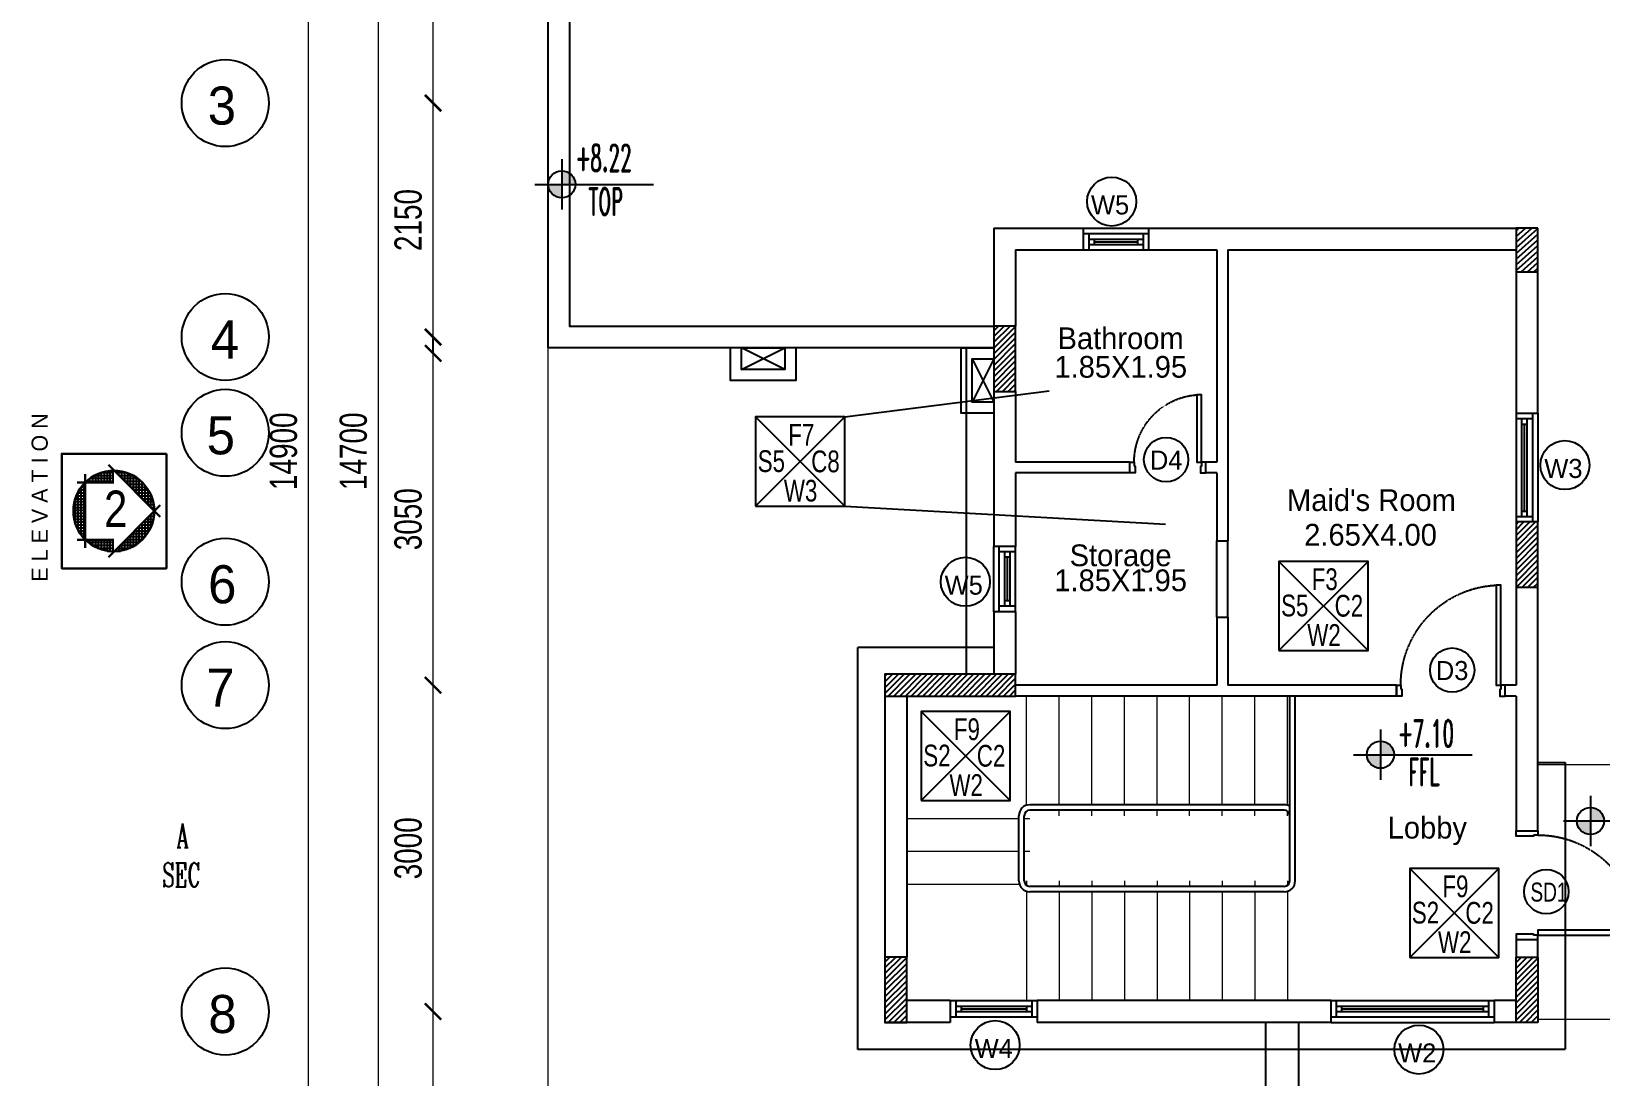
# Model space of a CAD drawing. Header units: metres. Extents: x 228262846 to 228432719, y 398618546 to 398687517.
# Drawn here: x 228335193 to 228349615, y 398668665 to 398678273 of the extents above; entities that cross this region are included whole.
import ezdxf
from ezdxf.enums import TextEntityAlignment as Align

# ---------------------------------------------------------------- set-up
doc = ezdxf.new("R2010")
doc.units = ezdxf.units.M
doc.header["$LTSCALE"] = 10
doc.header["$MEASUREMENT"] = 0
doc.header["$PDMODE"] = 34
for name, pattern in [('CENTER', [2, 1.25, -0.25, 0.25, -0.25]), ('DASHED2', [0.375, 0.25, -0.125]), ('HIDDEN2', [0.1875, 0.125, -0.0625])]:
    doc.linetypes.add(name, pattern=pattern)
for name, color, linetype in [('02.01.01 MD-SOL-SDP', 32, 'Continuous'), ('AX', 1, 'CENTER'), ('DIAMENSION', 240, 'Continuous'), ('ELEV-2', 136, 'Continuous'), ('LEVEL', 1, 'DASHED2'), ('S-COLS AT ABOVE ROOF FLOOR', 6, 'Continuous'), ('S-COLS AT FIRST FLOOR S-COL', 6, 'Continuous'), ('S-COLS-PAT', 8, 'Continuous'), ('SECTEXT', 10, 'Continuous'), ('TAGS', 11, 'Continuous'), ('tails', 11, 'Continuous'), ('TEX', 55, 'Continuous')]:
    doc.layers.add(name, color=color, linetype=linetype)
for name, color, linetype, lineweight in [('A-DIM-15', 63, 'Continuous', 15), ('A-Door', 183, 'Continuous', 25), ('A-Elev', 8, 'Continuous', 25), ('A-ELEV-03', 30, 'Continuous', 30), ('A-Handrail', 4, 'Continuous', 25), ('A-Hid', 252, 'HIDDEN2', 25), ('A-RMN-FIN-15', 181, 'Continuous', 15), ('A-Stairs dash', 153, 'HIDDEN2', 20), ('A-Text', 182, 'Continuous', 20), ('A-TXT-E', 3, 'Continuous', 30), ('A-Wall', 7, 'Continuous', 25)]:
    doc.layers.add(name, color=color, linetype=linetype, lineweight=lineweight)
doc.styles.add('ASA1', font='swissc.ttf')
doc.styles.add('EN-SCL', font='swisscl.ttf')
doc.styles.add('EN-SCL-DIM', font='swisscl.ttf')
doc.styles.add('ROMANS', font='romans.shx', dxfattribs={"width": 0.9})
doc.styles.add('STYLE2', font='', dxfattribs={"height": 0.3})
doc.styles.add('STYLE5', font='romand.shx')
doc.styles.add('STYLE6', font='romanc.shx', dxfattribs={"width": 0.6})
doc.styles.add('WW', font='', dxfattribs={"height": 0.12})
doc.styles.add('ZRomatre', font='', dxfattribs={"height": 1})
doc.styles.get('STYLE2').set_extended_font_data('Andalus')
doc.styles.get('WW').set_extended_font_data('Andalus')
doc.styles.get('ZRomatre').set_extended_font_data('Narkisim')
doc.dimstyles.new('JYT', dxfattribs={"dimscale": 0, "dimtxt": 0.18, "dimasz": 0.13, "dimexe": 0.2, "dimexo": 0.05, "dimgap": 0.09, "dimtad": 1, "dimzin": 0, "dimdsep": 46, "dimtxsty": 'ROMANS', "dimblk": 'OBLIQUE', "dimcen": 0.09, "dimse1": 1, "dimse2": 1, "dimclrd": 1, "dimclre": 9, "dimclrt": 3, "dimadec": 0, "dimazin": 0, "dimtfac": 0.72, "dimtix": 1, "dimtofl": 0, "dimtmove": 2, "dimatfit": 3, "dimldrblk": 'OBLIQUE', "dimfxl": 0.2, "dimtolj": 1, "dimtzin": 0, "dimarcsym": 0})
doc.dimstyles.new('ZFP-100$0', dxfattribs={"dimscale": 100, "dimtxt": 2.5, "dimasz": 1.5, "dimexe": 1, "dimexo": 1, "dimgap": 1, "dimtad": 1, "dimdec": 0, "dimzin": 0, "dimdsep": 46, "dimtxsty": 'EN-SCL-DIM', "dimblk": 'ARCHTICK', "dimcen": 2, "dimdle": 1.25, "dimclrd": 256, "dimclre": 256, "dimclrt": 2, "dimadec": 3, "dimazin": 2, "dimtfac": 1, "dimtdec": 0, "dimtix": 1, "dimtmove": 2, "dimatfit": 0, "dimldrblk": 'ARCHTICK', "dimfxl": 1, "dimtolj": 1, "dimtzin": 0, "dimlwd": -1, "dimlwe": -1, "dimarcsym": 0})
pattern_1 = [(45, (228316933.2202565, 398665969.5442774), (-26.51650429449553, 26.51650429449553), [])]

# ---------------------------------------------------------------- blocks, each defined once
blk = doc.blocks.new('*U20')
for points in [[(40.00000017674358, 200.0000002980278), (40.00000038535984, 1118.405556537215), (84.00000047476682, 1118.405556639677), (84.00000029595289, 200.0000004004896)], [(40.00000029595287, 160.0000003799842), (50.00000014694126, 160.0000003799842), (50.00000014901161, 0), (0, 0), (2.661505494113182e-07, 200.0000004172371), (40.00000029595287, 200.0000004172371)], [(960.0000002363481, 161.3210014738188), (950.0000002363481, 161.3210014738188), (949.9999998509884, -4.656612873077393e-07), (1000, -5.811452865600586e-07), (1000.000000355557, 200.0000008828983), (960.0000002363481, 200.0000008828983)]]:
    blk.add_lwpolyline(points, close=True)
at = {"linetype": 'HIDDEN2'}
blk.add_arc((41.0040986425189, 200.4159054325692), 918.9960000012776, 359.9740667215347, 87.3183963326385, dxfattribs=at)
blk = doc.blocks.new('*U31')
for points in [[(40.00000017674356, 99.99999985099294), (40.00000038535982, 1018.405556090181), (84.0000004747668, 1018.405556192643), (84.00000029595286, 99.99999995345479)], [(40.00000029595285, 59.99999993294932), (50.00000014694124, 59.99999993294932), (50.00000014901161, 0), (0, 0), (2.661505272068576e-07, 99.99999997020223), (40.00000029595285, 99.99999997020223)], [(960.0000002363481, 61.32100102678396), (950.0000002363481, 61.32100102678396), (949.9999998509884, -4.656612873077393e-07), (1000, -5.811452865600586e-07), (1000.000000355557, 100.0000004358635), (960.0000002363481, 100.0000004358635)]]:
    blk.add_lwpolyline(points, close=True)
at = {"linetype": 'HIDDEN2'}
blk.add_arc((41.00409864251888, 100.4159049855343), 918.9960000012776, 359.9740667215347, 87.3183963326385, dxfattribs=at)
blk = doc.blocks.new('*U30')
for points in [[(-10470.50800657296, -548.3047446458249), (-10470.50800185009, 70.13199385189534), (-10426.50800176069, 70.1319939543572), (-10426.50800645375, -548.3047445433631)], [(-10470.50800645375, -588.3047445638686), (-10460.50800660276, -588.3047445638686), (-10460.50800633453, -648.3047445266043), (-10510.50800648355, -648.3047445266043), (-10510.50800648355, -548.3047445266157), (-10470.50800645375, -548.3047445266157)], [(-9850.508006513352, -586.9837434700339), (-9860.508006513352, -586.9837434700339), (-9860.508006632557, -648.3047449922656), (-9810.508006483546, -648.3047451077496), (-9810.508006394142, -548.3047440609544), (-9850.508006513352, -548.3047440609544)]]:
    blk.add_lwpolyline(points, close=True)
at = {"linetype": 'HIDDEN2'}
blk.add_arc((-10470.50800645375, -548.3047446458249), 619.9999999403954, 5.40493800299946e-08, 85.9304267142495, dxfattribs=at)
blk = doc.blocks.new('*X29')
at = {"color": 0}
for p, q in [((-3.223313366738756, -8.3), (-3.07317637412162, -8.3)), ((-3.22, -8.337828901435925), (-3.22, -8.297916119472779)), ((-3.2, -8.337828901435925), (-3.2, -8.28664385356012)), ((-3.186045572304301, -8.28), (-3.07317637412162, -8.28)), ((-3.18, -8.337828901435925), (-3.18, -8.277409329085401)), ((-3.16, -8.337828901435925), (-3.16, -8.269999465063828)), ((-3.14, -8.337828901435925), (-3.14, -8.264264423550038)), ((-3.12, -8.337828901435925), (-3.12, -8.260099378763938)), ((-3.119412672034469, -8.26), (-3.07317637412162, -8.26)), ((-3.1, -8.337828901435925), (-3.1, -8.25743365613065)), ((-3.08, -8.337828901435925), (-3.08, -8.256224248070723)), ((-3.067169996740163, -8.26), (-3.026940076208711, -8.26)), ((-3.06, -8.267226410434557), (-3.06, -8.256452187541706)), ((-3.047326128736554, -8.28), (-2.960307175938913, -8.28)), ((-3.04, -8.28738377088098), (-3.04, -8.258121023859886)), ((-3.027482260732944, -8.3), (-2.923039381504464, -8.3)), ((-3.02, -8.307541131327405), (-3.02, -8.261257104456154)), ((-3, -8.327698491773829), (-3, -8.26591171638142)), ((-2.98, -8.347855852220253), (-2.98, -8.272165510852782)), ((-2.96, -8.368013212666677), (-2.96, -8.280136162735769)), ((-2.94, -8.3881705731131), (-2.94, -8.289991145331731)), ((-2.92, -8.408327933559525), (-2.92, -8.301969361489844)), ((-3.32, -8.5350415163429), (-3.32, -8.405181096410026)), ((-3.317203872204733, -8.4), (-3.270388989028592, -8.4)), ((-3.305012003753883, -8.38), (-3.270388989028592, -8.38)), ((-3.3, -8.5350415163429), (-3.3, -8.372755738468566)), ((-3.290307897658096, -8.36), (-3.270388989028592, -8.36)), ((-3.28, -8.5350415163429), (-3.28, -8.347932941618456)), ((-3.272536444997298, -8.34), (-3.270388989028592, -8.34)), ((-3.26, -8.337828901435925), (-3.26, -8.32796046030314)), ((-3.250779237853694, -8.32), (-3.07317637412162, -8.32)), ((-3.24, -8.337828901435925), (-3.24, -8.311534226068785)), ((-3.007638392729336, -8.32), (-2.895573510389529, -8.32)), ((-2.987794524725727, -8.34), (-2.873816303245941, -8.34)), ((-2.967950656722119, -8.36), (-2.856044850585143, -8.36)), ((-2.948106788718509, -8.38), (-2.841340744489357, -8.38)), ((-2.9282629207149, -8.4), (-2.829148876038507, -8.4)), ((-2.9, -8.428485294005949), (-2.9, -8.316419526591224)), ((-2.88, -8.448642654452373), (-2.88, -8.33387362765756)), ((-2.86, -8.468800014898797), (-2.86, -8.355204188534538)), ((-2.84, -8.488957375345219), (-2.84, -8.382023839232092)), ((-3.351671228190774, -8.52), (-3.270388989028592, -8.52)), ((-3.349867037298539, -8.5), (-3.270388989028592, -8.5)), ((-3.34659192312271, -8.48), (-3.270388989028592, -8.48)), ((-3.34179208807345, -8.46), (-3.270388989028592, -8.46)), ((-3.34, -8.5350415163429), (-3.34, -8.45385787494879)), ((-3.335383813238315, -8.44), (-3.270388989028592, -8.44)), ((-3.327245420788898, -8.42), (-3.270388989028592, -8.42)), ((-2.908419052711292, -8.42), (-2.819107327454342, -8.42)), ((-2.888575184707684, -8.44), (-2.810968935004924, -8.44)), ((-2.868731316704074, -8.46), (-2.804560660169789, -8.46)), ((-2.848887448700466, -8.48), (-2.799760825120529, -8.48)), ((-2.829043580696857, -8.5), (-2.7964857109447, -8.5)), ((-2.82, -8.509114735791643), (-2.82, -8.418048548419511)), ((-2.809199712693249, -8.52), (-2.794681520052465, -8.52)), ((-2.8, -8.529272096238067), (-2.8, -8.478824974483244)), ((-3.352033047695547, -8.540000000000001), (-3.270388989028592, -8.540000000000001)), ((-3.35095813207277, -8.56), (-3.270388989028592, -8.56)), ((-3.34842964967733, -8.58), (-3.270388989028592, -8.58)), ((-3.344406951966124, -8.6), (-3.270388989028592, -8.6)), ((-3.34, -8.616225157737011), (-3.34, -8.5350415163429)), ((-3.338822166506102, -8.620000000000001), (-3.270388989028592, -8.620000000000001)), ((-3.32, -8.664901936275776), (-3.32, -8.5350415163429)), ((-3.3, -8.697327294217235), (-3.3, -8.5350415163429)), ((-3.28, -8.722150091067345), (-3.28, -8.5350415163429)), ((-2.88, -8.73620940502824), (-2.88, -8.62144037823343)), ((-2.878570866223027, -8.620000000000001), (-2.807530581737137, -8.620000000000001)), ((-2.86, -8.714878844151263), (-2.86, -8.601283017787006)), ((-2.858726998219417, -8.6), (-2.801945796277115, -8.6)), ((-2.84, -8.688059193453709), (-2.84, -8.581125657340582)), ((-2.838883130215809, -8.58), (-2.79792309856591, -8.58)), ((-2.82, -8.65203448426629), (-2.82, -8.56096829689416)), ((-2.8190392622122, -8.56), (-2.795394616170469, -8.56)), ((-2.8, -8.591258058202557), (-2.8, -8.540810936447736)), ((-2.799195394208592, -8.540000000000001), (-2.794319700547693, -8.540000000000001)), ((-3.331574028262085, -8.64), (-3.270388989028592, -8.64)), ((-3.322517522588959, -8.66), (-3.270388989028592, -8.66)), ((-3.311446533757122, -8.68), (-3.270388989028592, -8.68)), ((-3.298063745101947, -8.700000000000001), (-3.270388989028592, -8.700000000000001)), ((-3.281925003530676, -8.72), (-3.270388989028592, -8.72)), ((-3.26232618494328, -8.74), (-3.07317637412162, -8.74)), ((-3.26, -8.74212257238266), (-3.26, -8.732254131249874)), ((-3.24, -8.758548806617016), (-3.24, -8.732254131249874)), ((-3.22, -8.772166913213022), (-3.22, -8.732254131249874)), ((-3.2, -8.783439179125681), (-3.2, -8.732254131249874)), ((-3.18, -8.7926737036004), (-3.18, -8.732254131249874)), ((-3.16, -8.800083567621973), (-3.16, -8.732254131249874)), ((-3.14, -8.805818609135763), (-3.14, -8.732254131249874)), ((-3.12, -8.809983653921863), (-3.12, -8.732254131249874)), ((-3.1, -8.812649376555152), (-3.1, -8.732254131249874)), ((-3.08, -8.813858784615078), (-3.08, -8.732254131249874)), ((-2.997634074244679, -8.74), (-2.884026563299944, -8.74)), ((-2.98, -8.79791752183302), (-2.98, -8.72222718046555)), ((-2.977790206241071, -8.72), (-2.864427744712563, -8.72)), ((-2.96, -8.789946869950032), (-2.96, -8.702069820019126)), ((-2.957946338237463, -8.700000000000001), (-2.848289003141292, -8.700000000000001)), ((-2.94, -8.78009188735407), (-2.94, -8.681912459572702)), ((-2.938102470233853, -8.68), (-2.834906214486117, -8.68)), ((-2.92, -8.768113671195957), (-2.92, -8.661755099126278)), ((-2.918258602230244, -8.66), (-2.82383522565428, -8.66)), ((-2.9, -8.753663506094577), (-2.9, -8.641597738679854)), ((-2.898414734226636, -8.64), (-2.814778719981154, -8.64)), ((-3.238037866252397, -8.76), (-3.07317637412162, -8.76)), ((-3.206521686155086, -8.78), (-3.07317637412162, -8.78)), ((-3.160254688844735, -8.8), (-3.07317637412162, -8.8)), ((-3.06, -8.813630845144097), (-3.06, -8.802856622251246)), ((-3.057165678255506, -8.8), (-2.986098059398472, -8.8)), ((-3.04, -8.811962008825915), (-3.04, -8.782699261804822)), ((-3.037321810251896, -8.78), (-2.939831062088132, -8.78)), ((-3.02, -8.808825928229645), (-3.02, -8.762541901358398)), ((-3.017477942248287, -8.76), (-2.908314881990825, -8.76)), ((-3, -8.80417131630438), (-3, -8.742384540911974))]:
    blk.add_line(p, q, dxfattribs=at)
blk = doc.blocks.new('A$C013603BD')
at = {"layer": 'ELEV-2'}
h = blk.add_hatch(color=256, dxfattribs=at)
h.paths.add_polyline_path([(0.3731527690019902, 0.2308626334471455, 0.4142135623725623), (0.2481527690019902, 0.3558626334471455), (0.2481527690019902, 0.2308626334471455)])
h.paths.add_polyline_path([(0.2481527690019902, 0.2308626334471455), (0.1231527690019902, 0.2308626334471455, 0.4142135623736278), (0.2481527690019902, 0.1058626334471455)])
at = {"layer": 'LEVEL', "linetype": 'Continuous'}
for p, q in [((0.2507064721903589, -3.66115955330315e-07), (0.2507064721903589, 0.4617256330103601)), ((-6.397763172572013e-07, 0.2308626334471455), (1.091715415567251, 0.2308626334471455))]:
    blk.add_line(p, q, dxfattribs=at)
blk.add_circle((0.2481527690019902, 0.2308626334471455), 0.125, dxfattribs=at)
blk = doc.blocks.new('_ArchTick')
at = {"color": 0, "linetype": 'ByBlock', "const_width": 0.15}
blk.add_lwpolyline([(-0.5, -0.5), (0.5, 0.5)], dxfattribs=at)
blk = doc.blocks.new('*D74')
at = {"layer": 'A-DIM-15', "transparency": 16777216}
for p, q in [((228355456.4890442, 398681988.6193237), (228355456.4890442, 398666838.6193237)), ((228349238.2415771, 398681863.6193237), (228355556.4890442, 398681863.6193237)), ((228353338.2416077, 398666963.6193237), (228355556.4890442, 398666963.6193237))]:
    blk.add_line(p, q, dxfattribs=at)
at = {"layer": 'Defpoints', "color": 0, "transparency": 16777216}
for p in [(228349138.2415771, 398681863.6193237), (228353238.2416077, 398666963.6193237), (228355456.4890442, 398666963.6193237)]:
    blk.add_point(p, dxfattribs=at)
at = {"layer": 'A-DIM-15', "transparency": 16777216, "xscale": 150, "yscale": 150, "zscale": 150}
for p, rotation in [((228355456.4890442, 398681863.6193237), 90), ((228355456.4890442, 398666963.6193237), 270)]:
    blk.add_blockref('_ArchTick', p, dxfattribs=dict(at, rotation=rotation))
at = {"layer": 'A-DIM-15', "color": 2, "transparency": 16777216, "insert": (228355228.4582447, 398674413.6193238), "char_height": 250, "attachment_point": 5, "rotation": 90, "style": 'EN-SCL-DIM'}
blk.add_mtext('\\A1;14900', dxfattribs=at)
blk = doc.blocks.new('*D84')
at = {"layer": 'A-DIM-15', "transparency": 16777216}
for p, q in [((228337738.7892456, 398666838.6193237), (228337738.7892456, 398681988.6193237)), ((228339838.2415771, 398681863.6193237), (228337638.7892456, 398681863.6193237)), ((228346538.2415771, 398666963.6193237), (228337638.7892456, 398666963.6193237))]:
    blk.add_line(p, q, dxfattribs=at)
at = {"layer": 'Defpoints', "color": 0, "transparency": 16777216}
for p in [(228337738.7892456, 398681863.6193237), (228339938.2415771, 398681863.6193237), (228346638.2415771, 398666963.6193237)]:
    blk.add_point(p, dxfattribs=at)
at = {"layer": 'A-DIM-15', "transparency": 16777216, "xscale": 150, "yscale": 150, "zscale": 150}
for p, rotation in [((228337738.7892456, 398681863.6193237), 90), ((228337738.7892456, 398666963.6193237), 270)]:
    blk.add_blockref('_ArchTick', p, dxfattribs=dict(at, rotation=rotation))
at = {"layer": 'A-DIM-15', "color": 2, "transparency": 16777216, "insert": (228337510.7584461, 398674413.6193238), "char_height": 250, "attachment_point": 5, "rotation": 90, "style": 'EN-SCL-DIM'}
blk.add_mtext('\\A1;14900', dxfattribs=at)
blk = doc.blocks.new('*D85')
at = {"layer": 'A-DIM-15', "transparency": 16777216}
for p, q in [((228338260.3522034, 398681763.6192627), (228338480.8482971, 398681763.6192627)), ((228338380.8482971, 398681888.6192627), (228338380.8482971, 398666938.6193848)), ((228338260.3522034, 398667063.6193848), (228338480.8482971, 398667063.6193848))]:
    blk.add_line(p, q, dxfattribs=at)
at = {"layer": 'Defpoints', "color": 0, "transparency": 16777216}
for p in [(228338160.3522034, 398681763.6192627), (228338160.3522034, 398667063.6193848), (228338380.8482971, 398667063.6193848)]:
    blk.add_point(p, dxfattribs=at)
at = {"layer": 'A-DIM-15', "transparency": 16777216, "xscale": 150, "yscale": 150, "zscale": 150}
for p, rotation in [((228338380.8482971, 398681763.6192627), 90), ((228338380.8482971, 398667063.6193848), 270)]:
    blk.add_blockref('_ArchTick', p, dxfattribs=dict(at, rotation=rotation))
at = {"layer": 'A-DIM-15', "color": 2, "transparency": 16777216, "insert": (228338152.8174976, 398674413.6193238), "char_height": 250, "attachment_point": 5, "rotation": 90, "style": 'EN-SCL-DIM'}
blk.add_mtext('\\A1;14700', dxfattribs=at)
blk = doc.blocks.new('*D86')
at = {"layer": 'A-DIM-15', "transparency": 16777216}
blk.add_line((228338884.7289429, 398666938.6193848), (228338884.7289429, 398669388.6192627), dxfattribs=at)
at = {"layer": 'Defpoints', "color": 0, "transparency": 16777216}
for p in [(228338884.7289429, 398669263.6192627), (228338884.7289429, 398669263.6192627), (228338884.7289429, 398667063.6193848)]:
    blk.add_point(p, dxfattribs=at)
at = {"layer": 'A-DIM-15', "transparency": 16777216, "xscale": 150, "yscale": 150, "zscale": 150}
for p, rotation in [((228338884.7289429, 398669263.6192627), 90), ((228338884.7289429, 398667063.6193848), 270)]:
    blk.add_blockref('_ArchTick', p, dxfattribs=dict(at, rotation=rotation))
at = {"layer": 'A-DIM-15', "color": 2, "transparency": 16777216, "insert": (228338656.6981433, 398668163.6193238), "char_height": 250, "attachment_point": 5, "rotation": 90, "style": 'EN-SCL-DIM'}
blk.add_mtext('\\A1;2200', dxfattribs=at)
blk = doc.blocks.new('*D87')
at = {"layer": 'A-DIM-15', "transparency": 16777216}
blk.add_line((228338884.7289429, 398669138.6192627), (228338884.7289429, 398672388.6192627), dxfattribs=at)
at = {"layer": 'Defpoints', "color": 0, "transparency": 16777216}
for p in [(228338884.7289429, 398672263.6192627), (228338884.7289429, 398672263.6192627), (228338884.7289429, 398669263.6192627)]:
    blk.add_point(p, dxfattribs=at)
at = {"layer": 'A-DIM-15', "transparency": 16777216, "xscale": 150, "yscale": 150, "zscale": 150}
for p, rotation in [((228338884.7289429, 398672263.6192627), 90), ((228338884.7289429, 398669263.6192627), 270)]:
    blk.add_blockref('_ArchTick', p, dxfattribs=dict(at, rotation=rotation))
at = {"layer": 'A-DIM-15', "color": 2, "transparency": 16777216, "insert": (228338656.5343163, 398670763.6192628), "char_height": 250, "attachment_point": 5, "rotation": 90, "style": 'EN-SCL-DIM'}
blk.add_mtext('\\A1;3000', dxfattribs=at)
blk = doc.blocks.new('*D88')
at = {"layer": 'A-DIM-15', "transparency": 16777216}
blk.add_line((228338884.7289429, 398672138.6192627), (228338884.7289429, 398675438.6192017), dxfattribs=at)
at = {"layer": 'Defpoints', "color": 0, "transparency": 16777216}
for p in [(228338884.7289429, 398675313.6192017), (228338884.7289429, 398675313.6192017), (228338884.7289429, 398672263.6192627)]:
    blk.add_point(p, dxfattribs=at)
at = {"layer": 'A-DIM-15', "transparency": 16777216, "xscale": 150, "yscale": 150, "zscale": 150}
for p, rotation in [((228338884.7289429, 398675313.6192017), 90), ((228338884.7289429, 398672263.6192627), 270)]:
    blk.add_blockref('_ArchTick', p, dxfattribs=dict(at, rotation=rotation))
at = {"layer": 'A-DIM-15', "color": 2, "transparency": 16777216, "insert": (228338656.5343163, 398673788.6192322), "char_height": 250, "attachment_point": 5, "rotation": 90, "style": 'EN-SCL-DIM'}
blk.add_mtext('\\A1;3050', dxfattribs=at)
blk = doc.blocks.new('_Oblique')
at = {"color": 0, "linetype": 'ByBlock', "lineweight": -2}
blk.add_line((-0.5, -0.5), (0.5, 0.5), dxfattribs=at)
blk = doc.blocks.new('*D89')
at = {"layer": 'Defpoints', "color": 0, "transparency": 16777216}
for p in [(228338884.7289429, 398675463.6193237), (228338884.7289429, 398675463.6193237), (228338884.7289429, 398675313.6192017)]:
    blk.add_point(p, dxfattribs=at)
at = {"layer": 'DIAMENSION', "color": 1, "lineweight": -2, "transparency": 16777216}
blk.add_line((228338884.7289429, 398675313.6192017), (228338884.7289429, 398675463.6193237), dxfattribs=at)
at = {"layer": 'DIAMENSION', "color": 1, "lineweight": -2, "transparency": 16777216, "xscale": 0.13, "yscale": 0.13, "zscale": 0.13}
for p, rotation in [((228338884.7289429, 398675463.6193237), 90), ((228338884.7289429, 398675313.6192017), 270)]:
    blk.add_blockref('_Oblique', p, dxfattribs=dict(at, rotation=rotation))
at = {"layer": 'DIAMENSION', "color": 3, "transparency": 16777216, "insert": (228338884.5489428, 398675388.6192628), "char_height": 0.18, "attachment_point": 5, "rotation": 90, "style": 'ROMANS'}
blk.add_mtext('\\A1;150.00', dxfattribs=at)
blk = doc.blocks.new('*D90')
at = {"layer": 'A-DIM-15', "transparency": 16777216}
blk.add_line((228338884.7289429, 398675338.6193237), (228338884.7289429, 398677738.6193237), dxfattribs=at)
at = {"layer": 'Defpoints', "color": 0, "transparency": 16777216}
for p in [(228338884.7289429, 398677613.6193237), (228338884.7289429, 398677613.6193237), (228338884.7289429, 398675463.6193237)]:
    blk.add_point(p, dxfattribs=at)
at = {"layer": 'A-DIM-15', "transparency": 16777216, "xscale": 150, "yscale": 150, "zscale": 150}
for p, rotation in [((228338884.7289429, 398677613.6193237), 90), ((228338884.7289429, 398675463.6193237), 270)]:
    blk.add_blockref('_ArchTick', p, dxfattribs=dict(at, rotation=rotation))
at = {"layer": 'A-DIM-15', "color": 2, "transparency": 16777216, "insert": (228338656.6981433, 398676538.6193238), "char_height": 250, "attachment_point": 5, "rotation": 90, "style": 'EN-SCL-DIM'}
blk.add_mtext('\\A1;2150', dxfattribs=at)
blk = doc.blocks.new('*D91')
at = {"layer": 'A-DIM-15', "transparency": 16777216}
blk.add_line((228338884.7289429, 398677488.6193237), (228338884.7289429, 398680588.6193237), dxfattribs=at)
at = {"layer": 'Defpoints', "color": 0, "transparency": 16777216}
for p in [(228338884.7289429, 398680463.6193237), (228338884.7289429, 398680463.6193237), (228338884.7289429, 398677613.6193237)]:
    blk.add_point(p, dxfattribs=at)
at = {"layer": 'A-DIM-15', "transparency": 16777216, "xscale": 150, "yscale": 150, "zscale": 150}
for p, rotation in [((228338884.7289429, 398680463.6193237), 90), ((228338884.7289429, 398677613.6193237), 270)]:
    blk.add_blockref('_ArchTick', p, dxfattribs=dict(at, rotation=rotation))
at = {"layer": 'A-DIM-15', "color": 2, "transparency": 16777216, "insert": (228338656.6981433, 398679038.6193238), "char_height": 250, "attachment_point": 5, "rotation": 90, "style": 'EN-SCL-DIM'}
blk.add_mtext('\\A1;2850', dxfattribs=at)
blk = doc.blocks.new('*D93')
at = {"layer": 'A-DIM-15', "transparency": 16777216}
for p, q in [((228339938.2415771, 398675449.1098633), (228339938.2415771, 398664658.6900635)), ((228353238.2416077, 398667049.1098633), (228353238.2416077, 398664658.6900635)), ((228353363.2416077, 398664758.6900635), (228339813.2415771, 398664758.6900635))]:
    blk.add_line(p, q, dxfattribs=at)
at = {"layer": 'Defpoints', "color": 0, "transparency": 16777216}
for p in [(228339938.2415771, 398675549.1098633), (228353238.2416077, 398667149.1098633), (228339938.2415771, 398664758.6900635)]:
    blk.add_point(p, dxfattribs=at)
at = {"layer": 'A-DIM-15', "transparency": 16777216, "xscale": 150, "yscale": 150, "zscale": 150, "rotation": 180}
blk.add_blockref('_ArchTick', (228339938.2415771, 398664758.6900635), dxfattribs=at)
at = {"layer": 'A-DIM-15', "transparency": 16777216, "xscale": 150, "yscale": 150, "zscale": 150}
blk.add_blockref('_ArchTick', (228353238.2416077, 398664758.6900635), dxfattribs=at)
at = {"layer": 'A-DIM-15', "color": 2, "transparency": 16777216, "insert": (228346588.2415924, 398664986.8846899), "char_height": 250, "attachment_point": 5, "style": 'EN-SCL-DIM'}
blk.add_mtext('\\A1;13300', dxfattribs=at)
blk = doc.blocks.new('A$C3E302781')
at = {"layer": 'TAGS'}
for p, q in [((228360159.0519518, 398650728.8442692), (228361183.0519518, 398649704.8442692)), ((228361183.0519518, 398650728.8442692), (228360159.0519518, 398649704.8442692))]:
    blk.add_line(p, q, dxfattribs=at)
blk.add_lwpolyline([(228360159.0519518, 398649704.8442692), (228361183.0519518, 398649704.8442692), (228361183.0519518, 398650728.8442692), (228360159.0519518, 398650728.8442692)], close=True, dxfattribs=at)

msp = doc.modelspace()

# ---------------------------------------------------------------- hatches: boundary and pattern name
at = {"layer": 'S-COLS-PAT'}
h = msp.add_hatch(dxfattribs=at)
h.set_pattern_fill('ANSI31', color=256, scale=300)
h.set_pattern_definition([(45, (-14433.92691212893, -8165.81494140625), (-26.51650429449553, 26.51650429449553), [])])
h.paths.add_polyline_path([(228349038.2415771, 398676463.6193848), (228348838.2415771, 398676463.6193848), (228348838.2415771, 398676063.6193848), (228349038.2415771, 398676063.6193848)])
h = msp.add_hatch(dxfattribs=at)
h.set_pattern_fill('ANSI31', color=256, scale=300)
h.set_pattern_definition(pattern_1)
h.paths.add_polyline_path([(228344238.2415771, 398675563.6193848), (228344038.2415771, 398675563.6193848), (228344038.2415771, 398674963.6193848), (228344238.2415771, 398674963.6193848)])
h = msp.add_hatch(dxfattribs=at)
h.set_pattern_fill('ANSI31', color=256, scale=300)
h.set_pattern_definition(pattern_1)
h.paths.add_polyline_path([(228349038.2415771, 398673763.6193848), (228348838.2415771, 398673763.6193848), (228348838.2415771, 398673163.6193848), (228349038.2415771, 398673163.6193848)])
h = msp.add_hatch(dxfattribs=at)
h.set_pattern_fill('ANSI31', color=256, scale=300)
h.set_pattern_definition(pattern_1)
h.paths.add_polyline_path([(228343038.2390137, 398672163.6193848), (228344238.2415771, 398672163.6193848), (228344238.2415771, 398672363.6193848), (228343038.2390137, 398672363.6193848)])
h = msp.add_hatch(dxfattribs=at)
h.set_pattern_fill('ANSI31', color=256, scale=300)
h.set_pattern_definition([(45, (228316963.22282, 398665969.5442774), (-26.51650429449553, 26.51650429449553), [])])
h.paths.add_polyline_path([(228343238.2390137, 398669763.6193848), (228343038.2390137, 398669763.6193848), (228343038.2390137, 398669163.6193848), (228343238.2390137, 398669163.6193848)])
h = msp.add_hatch(dxfattribs=at)
h.set_pattern_fill('ANSI31', color=256, scale=300)
h.set_pattern_definition(pattern_1)
h.paths.add_polyline_path([(228349038.2415771, 398669163.6193848), (228348838.2415771, 398669163.6193848), (228348838.2415771, 398669763.6193848), (228349038.2415771, 398669763.6193848)])

# ---------------------------------------------------------------- linework, layer by layer
at = {"layer": '02.01.01 MD-SOL-SDP', "color": 8}
for p, q in [((228341718.9797668, 398675163.6194458), (228342118.9797363, 398675363.6194458)), ((228342118.9797363, 398675163.6194458), (228341718.9797668, 398675363.6193848)), ((228343838.2415466, 398675263.6195068), (228344038.2416086, 398674863.6195068)), ((228344038.2416086, 398675263.6192932), (228343838.2415466, 398674863.6195068))]:
    msp.add_line(p, q, dxfattribs=at)
for points in [[(228342218.9797668, 398675363.6195068), (228342218.9797668, 398675063.6194458), (228341618.9797363, 398675063.6194458), (228341618.9797363, 398675363.6195068)], [(228344038.2416077, 398674763.6195068), (228343738.2415466, 398674763.6195068), (228343738.2415466, 398675363.6195068), (228344038.2416077, 398675363.6195068)]]:
    msp.add_lwpolyline(points, dxfattribs=at)
for points in [[(228342118.9797363, 398675363.6194458), (228342118.9797363, 398675163.6194458), (228341718.9797668, 398675163.6194458), (228341718.9797668, 398675363.6194458)], [(228344038.2415466, 398674863.6195068), (228343838.2415466, 398674863.6195068), (228343838.2415466, 398675263.6195068), (228344038.2415466, 398675263.6195068)]]:
    msp.add_lwpolyline(points, close=True, dxfattribs=at)
at = {"layer": 'A-Door'}
for p, q in [((228344863.2415771, 398676413.6193237), (228345463.2415771, 398676413.6193237)), ((228344913.2415771, 398676263.6193237), (228344913.2415771, 398676413.6193237)), ((228344913.2415771, 398676363.6193848), (228345413.2415771, 398676363.6193848)), ((228344913.2415771, 398676313.6193237), (228345413.2415771, 398676313.6193237)), ((228344963.2415771, 398676313.6193237), (228344963.2415771, 398676363.6193848)), ((228344963.2415771, 398676338.6193237), (228345363.2416077, 398676338.6193237)), ((228345363.2416077, 398676313.6193237), (228345363.2416077, 398676363.6193848)), ((228345413.2415771, 398676263.6193237), (228345413.2415771, 398676413.6193237)), ((228344863.2415771, 398676263.6193237), (228345463.2415771, 398676263.6193237)), ((228348838.2415771, 398674763.6193237), (228348838.2415771, 398673763.6193237)), ((228348838.2415771, 398674713.6193237), (228348988.2416077, 398674713.6193237)), ((228348888.2415771, 398674713.6193237), (228348888.2415771, 398673813.6193237)), ((228348938.2415771, 398674713.6193237), (228348938.2415771, 398673813.6193237)), ((228348988.2416077, 398674763.6193237), (228348988.2416077, 398673763.6193237)), ((228348888.2415771, 398674663.6193237), (228348938.2415771, 398674663.6193237)), ((228348913.2415771, 398674663.6193237), (228348913.2415771, 398673863.6193848)), ((228348888.2415771, 398673863.6193848), (228348938.2415771, 398673863.6193848)), ((228348838.2415771, 398673813.6193237), (228348988.2416077, 398673813.6193237)), ((228344088.2415771, 398672938.6193237), (228344088.2415771, 398673538.6193237)), ((228344238.2416077, 398673488.6193237), (228344088.2415771, 398673488.6193237)), ((228344138.2415771, 398672988.6193848), (228344138.2415771, 398673488.6193237)), ((228344188.2415771, 398673438.6192627), (228344138.2415771, 398673438.6192627)), ((228344163.2415771, 398673038.6193848), (228344163.2415771, 398673438.6192627)), ((228344188.2415771, 398672988.6193848), (228344188.2415771, 398673488.6193237)), ((228344238.2416077, 398672938.6193237), (228344238.2416077, 398673538.6193237)), ((228344238.2416077, 398672988.6193848), (228344088.2415771, 398672988.6193848)), ((228344188.2415771, 398673038.6193848), (228344138.2415771, 398673038.6193848)), ((228343638.2390137, 398669363.6193237), (228344438.2390137, 398669363.6193237)), ((228343688.2389832, 398669363.6193237), (228343688.2389832, 398669213.6193237)), ((228344388.2390137, 398669363.6193237), (228344388.2390442, 398669213.6193237)), ((228347138.2390137, 398669363.6193848), (228348638.2390137, 398669363.6193848)), ((228347188.2389832, 398669213.6193237), (228347188.2389832, 398669363.6193848)), ((228348588.2389832, 398669213.6193237), (228348588.2389832, 398669363.6193848)), ((228343688.2389832, 398669313.6192627), (228344388.2390137, 398669313.6192627)), ((228343688.2389832, 398669263.6192627), (228344388.2390442, 398669263.6192627)), ((228343738.2390137, 398669313.6192627), (228343738.2390137, 398669263.6192627)), ((228343738.2390137, 398669288.6193237), (228344338.2390442, 398669288.6193237)), ((228344338.2390442, 398669313.6192627), (228344338.2390442, 398669263.6192627)), ((228347188.2389832, 398669313.6193237), (228348588.2389832, 398669313.6193237)), ((228347188.2389832, 398669263.6193237), (228348588.2389832, 398669263.6193237)), ((228347238.2390442, 398669263.6193237), (228347238.2390747, 398669313.6193237)), ((228347238.2390137, 398669288.6193237), (228348538.2389832, 398669288.6193237)), ((228348538.2389832, 398669263.6193237), (228348538.2389832, 398669313.6193237)), ((228343638.2390137, 398669213.6193237), (228344438.2390442, 398669213.6193237)), ((228347138.2390137, 398669213.6193237), (228348638.2390137, 398669213.6193237))]:
    msp.add_line(p, q, dxfattribs=at)
at = {"layer": 'A-Elev'}
for p, q in [((228344863.2415771, 398676463.6193237), (228345463.2415771, 398676463.6193237)), ((228349038.2415771, 398674763.6193237), (228349038.2415771, 398673763.6193237)), ((228344038.2415771, 398672938.6193237), (228344038.2415771, 398673538.6193237)), ((228347138.2414856, 398669163.6193237), (228348638.2390137, 398669163.6193237))]:
    msp.add_line(p, q, dxfattribs=at)
at = {"layer": 'A-ELEV-03', "color": 3}
for p, q in [((228336375.7059631, 398673811.1759644), (228335901.4756165, 398674289.1375732)), ((228335613.2937927, 398674127.3617554), (228335950.7546997, 398674127.3617554)), ((228335687.1800537, 398673526.3261719), (228335687.1800537, 398674201.2480469)), ((228336375.7059631, 398673916.3981934), (228335901.4756165, 398673438.4365845)), ((228335950.7546997, 398673600.2124023), (228335613.2937927, 398673600.2124023))]:
    msp.add_line(p, q, dxfattribs=at)
msp.add_lwpolyline([(228336433.7201843, 398674390.428772), (228336433.7201843, 398673337.1454468), (228335472.2562561, 398673337.1454468), (228335472.2562561, 398674390.428772)], close=True, dxfattribs=at)
msp.add_circle((228335950.7546997, 398673863.7871094), 371.2499999999999, dxfattribs=at)
at = {"layer": 'A-Handrail'}
for p, q in [((228339938.2415771, 398681863.6193848), (228339938.2415771, 398675363.6193848)), ((228344038.2415771, 398675363.6193848), (228339938.2415771, 398675363.6193848)), ((228346758.2415771, 398670463.6193237), (228346758.2415771, 398672163.6193237)), ((228346808.2415771, 398670463.6193237), (228346808.2415771, 398672163.6193237)), ((228346708.2416077, 398671163.6193237), (228344368.2409363, 398671163.6193237)), ((228346708.2416077, 398671113.6193848), (228344368.2415771, 398671113.6193848)), ((228344268.2416077, 398670463.6193237), (228344268.2416077, 398671063.6193237)), ((228344318.2415771, 398670463.6193237), (228344318.2415771, 398671063.6193237)), ((228346708.2460022, 398670413.6193237), (228344368.2415771, 398670413.6193237)), ((228346708.2485352, 398670363.6193848), (228344368.2371521, 398670363.6193848)), ((228346538.2415161, 398666863.6196899), (228346538.2414856, 398669163.6193237))]:
    msp.add_line(p, q, dxfattribs=at)
msp.add_lwpolyline([(228346838.2415161, 398669163.6193237), (228346838.2415466, 398667163.6193848), (228353038.2416077, 398667163.6193848), (228353038.2416077, 398681663.6193848), (228340138.2415466, 398681663.6193848), (228340138.2415466, 398675563.6193237), (228344038.2415771, 398675563.6193237)], dxfattribs=at)
for centre, radius, start, end in [((228344368.2415771, 398671063.6193237), 100, 90, 180), ((228344368.2415771, 398671063.6193237), 50, 90, 180), ((228346708.2416077, 398671063.6193237), 100, 59.99947174463964, 90), ((228346708.2416077, 398671063.6193237), 50, 0, 90), ((228344368.2415771, 398670463.6193237), 100, 180, 270), ((228344368.2415771, 398670463.6193237), 50, 180, 270), ((228346708.2416077, 398670463.6193237), 50, 270, 0), ((228346708.2416077, 398670463.6193237), 100, 270, 0)]:
    msp.add_arc(centre, radius, start, end, dxfattribs=at)
at = {"layer": 'A-Hid'}
for p, q in [((228343788.2416077, 398672363.6193237), (228343788.2415771, 398675363.6193237)), ((228346088.2415771, 398672888.6193237), (228346088.2415771, 398673588.6193237)), ((228346188.2415771, 398672888.6193237), (228346188.2415771, 398673588.6193237))]:
    msp.add_line(p, q, dxfattribs=at)
msp.add_lwpolyline([(228349038.2415771, 398671551.6010742), (228349288.2416992, 398671551.6010742), (228349288.2416992, 398668913.6192017), (228342788.2391357, 398668913.6192017), (228342788.2390747, 398672613.6192627), (228344038.2416687, 398672613.6192627)], dxfattribs=at)
at = {"layer": 'A-Stairs dash'}
for p, q in [((228344338.2415771, 398671163.6193237), (228344338.2415771, 398672163.6193237)), ((228344638.2415771, 398671163.6193237), (228344638.2415771, 398672163.6193237)), ((228344938.2415771, 398671163.6193237), (228344938.2415771, 398672163.6193237)), ((228345238.2416077, 398671163.6193237), (228345238.2416077, 398672163.6193237)), ((228345538.2415771, 398671163.6193237), (228345538.2415771, 398672163.6193237)), ((228345838.2415771, 398671163.6193237), (228345838.2415771, 398672163.6193237)), ((228346138.2415771, 398671163.6193237), (228346138.2415771, 398672163.6193237)), ((228346438.2415771, 398671163.6193237), (228346438.2415771, 398672163.6193237)), ((228346738.2415771, 398671163.6192627), (228346738.2415771, 398672163.6192627)), ((228349038.2415771, 398671533.6193237), (228350508.2415771, 398671533.6193237)), ((228344638.2415771, 398671063.6193237), (228344638.2415771, 398671113.6193848)), ((228344938.2415771, 398671063.6193237), (228344938.2415771, 398671113.6193848)), ((228345238.2416077, 398671063.6193237), (228345238.2416077, 398671113.6193848)), ((228345538.2415771, 398671063.6193237), (228345538.2415771, 398671113.6193848)), ((228345838.2415771, 398671063.6193237), (228345838.2415771, 398671113.6193848)), ((228346138.2415771, 398671063.6193237), (228346138.2415771, 398671113.6193848)), ((228346438.2415771, 398671063.6193237), (228346438.2415771, 398671113.6193848)), ((228346738.2416077, 398671063.6193237), (228346738.2416077, 398671103.6193237)), ((228344268.2416077, 398671033.6193237), (228343238.2390442, 398671033.6193237)), ((228344368.2415771, 398671033.6193237), (228344318.2415771, 398671033.6193237)), ((228344268.2416077, 398670733.6193237), (228343238.2390442, 398670733.6193237)), ((228344368.2415771, 398670733.6193237), (228344318.2415771, 398670733.6193237)), ((228343238.2390442, 398670433.6193237), (228344268.2416077, 398670433.6193237)), ((228344338.2415771, 398670463.6193237), (228344338.2415771, 398670423.6193848)), ((228344638.2415771, 398670463.6193237), (228344638.2415771, 398670413.6193237)), ((228344938.2415771, 398670463.6193237), (228344938.2415771, 398670413.6193237)), ((228345238.2416077, 398670463.6193237), (228345238.2416077, 398670413.6193237)), ((228345538.2415771, 398670463.6193237), (228345538.2415771, 398670413.6193237)), ((228345838.2415771, 398670463.6193237), (228345838.2415771, 398670413.6193237)), ((228346138.2415771, 398670463.6193237), (228346138.2415771, 398670413.6193237)), ((228346438.2415771, 398670463.6193237), (228346438.2415771, 398670413.6193237)), ((228346738.2416077, 398670463.6193237), (228346738.2416077, 398670423.6193848)), ((228344338.2415771, 398670368.2254028), (228344338.2415771, 398669363.6193848)), ((228344638.2415771, 398670363.6193848), (228344638.2415771, 398669363.6193848)), ((228344938.2415771, 398670363.6193848), (228344938.2415771, 398669363.6193848)), ((228345238.2416077, 398670363.6193848), (228345238.2416077, 398669363.6193848)), ((228345538.2415771, 398670363.6193848), (228345538.2415771, 398669363.6193848)), ((228345838.2415771, 398670363.6193848), (228345838.2415771, 398669363.6193848)), ((228346138.2415771, 398670363.6193848), (228346138.2415771, 398669363.6193848)), ((228346438.2415771, 398670363.6193848), (228346438.2415771, 398669363.6193848)), ((228346738.2416077, 398670363.6193848), (228346738.2416077, 398669363.6193848)), ((228349038.2415771, 398669193.6193237), (228350508.2415771, 398669193.6193237))]:
    msp.add_line(p, q, dxfattribs=at)
at = {"layer": 'A-Wall'}
for p, q in [((228344038.2415771, 398676463.6193237), (228344863.2415771, 398676463.6193237)), ((228344038.2415771, 398676463.6193237), (228344038.2415771, 398675563.6192627)), ((228344863.2415771, 398676263.6193237), (228344863.2415771, 398676463.6193237)), ((228345463.2415771, 398676463.6193237), (228348838.2415161, 398676463.6193237)), ((228345463.2415771, 398676263.6193237), (228345463.2415771, 398676463.6193237)), ((228344238.2416077, 398676263.6193237), (228344863.2415771, 398676263.6193237)), ((228344238.2416077, 398676263.6193237), (228344238.2415771, 398675563.6192627)), ((228345463.2415771, 398676263.6193237), (228346088.2415771, 398676263.6193237)), ((228346088.2415771, 398676263.6193237), (228346088.2415771, 398674313.6193237)), ((228346188.2415771, 398676263.6193237), (228348838.2415771, 398676263.6193237)), ((228346188.2415771, 398676263.6193237), (228346188.2415771, 398673588.6193237)), ((228348838.2415771, 398676063.6192627), (228348838.2415771, 398674763.6193237)), ((228349038.2415771, 398674763.6193237), (228349038.2415771, 398676063.6192627)), ((228344038.2415771, 398674963.6193237), (228344038.2415771, 398673538.6193237)), ((228344238.2416077, 398674963.6193237), (228344238.2416077, 398674313.6193237)), ((228348838.2415771, 398674763.6193237), (228349038.2415771, 398674763.6193237)), ((228345288.2415771, 398674313.6193237), (228344238.2416077, 398674313.6193237)), ((228345288.2415771, 398674213.6193237), (228345288.2415771, 398674313.6193237)), ((228346088.2415771, 398674313.6193237), (228345988.2416077, 398674313.6193237)), ((228345988.2416077, 398674213.6193237), (228345988.2416077, 398674313.6193237)), ((228345288.2415771, 398674213.6193237), (228344238.2416077, 398674213.6193237)), ((228344238.2416077, 398674213.6193237), (228344238.2416077, 398673538.6193237)), ((228346088.2415771, 398674213.6193237), (228345988.2416077, 398674213.6193237)), ((228346088.2415771, 398674213.6193237), (228346088.2415771, 398673588.6193237)), ((228346088.2415771, 398673588.6193237), (228346188.2415771, 398673588.6193237)), ((228344238.2416077, 398673538.6193237), (228344038.2415771, 398673538.6193237)), ((228348838.2415771, 398673163.6193237), (228348838.2415771, 398672263.6193237)), ((228349038.2415771, 398670925.6803589), (228349038.2415771, 398673163.6193237)), ((228344038.2415771, 398672938.6193237), (228344038.2415771, 398672363.6193848)), ((228344238.2416077, 398672938.6193237), (228344038.2415771, 398672938.6193237)), ((228344238.2416077, 398672938.6193237), (228344238.2416077, 398672363.6193237)), ((228346088.2415771, 398672888.6193237), (228346088.2415771, 398672263.6193237)), ((228346088.2415771, 398672888.6193237), (228346188.2415771, 398672888.6193237)), ((228346188.2415771, 398672888.6193237), (228346188.2415771, 398672263.6193237)), ((228343038.2390137, 398672363.6193848), (228343038.2390137, 398669163.6193237)), ((228344038.2415771, 398672363.6193848), (228343038.2390137, 398672363.6193848)), ((228346088.2415771, 398672263.6193237), (228344238.2416077, 398672263.6193237)), ((228347738.2415771, 398672263.6193237), (228346188.2415771, 398672263.6193237)), ((228347738.2415771, 398672263.6193237), (228347738.2415771, 398672163.6193237)), ((228347738.2415771, 398672163.6193237), (228347738.2415771, 398672263.6193237)), ((228348838.2415771, 398672263.6193237), (228348738.2415771, 398672263.6193237)), ((228348738.2415771, 398672163.6193237), (228348738.2415771, 398672263.6193237)), ((228343238.2390442, 398672163.6193237), (228343238.2390442, 398669763.6192627)), ((228347738.2415771, 398672163.6193237), (228344238.2416077, 398672163.6193237)), ((228348838.2415771, 398672163.6193237), (228348738.2415771, 398672163.6193237)), ((228348838.2415771, 398672163.6193237), (228348838.2416077, 398670925.6802979)), ((228348838.2415771, 398670925.6803589), (228349038.2415771, 398670925.6803589)), ((228348838.2415771, 398669925.6803589), (228349038.2415771, 398669925.6803589)), ((228348838.2416077, 398669925.6803589), (228348838.2416077, 398669763.6192627)), ((228349038.2415771, 398669763.6192627), (228349038.2416077, 398669925.6803589)), ((228343638.2390137, 398669363.6193237), (228343238.2390442, 398669363.6193848)), ((228343638.2390137, 398669363.6193237), (228343638.2390137, 398669163.6193237)), ((228347138.2390137, 398669363.6193848), (228344438.2389832, 398669363.6193848)), ((228344438.2390137, 398669363.6193237), (228344438.2390442, 398669163.6193237)), ((228347138.2414856, 398669163.6193237), (228347138.2390137, 398669363.6193848)), ((228348838.2415771, 398669363.6193848), (228348638.2390137, 398669363.6193848)), ((228348638.2390137, 398669363.6193848), (228348638.2390137, 398669163.6193237)), ((228343638.2390137, 398669163.6193237), (228343038.2390137, 398669163.6193237)), ((228347138.2414856, 398669163.6193238), (228344438.2390137, 398669163.6193237)), ((228348838.2415466, 398669163.6193237), (228348638.2390137, 398669163.6193237))]:
    msp.add_line(p, q, dxfattribs=at)
at = {"layer": 'AX', "linetype": 'ByBlock', "ltscale": 0.1}
for centre in [(228336975.1454773, 398677613.6193237), (228336975.1454773, 398675463.6193237), (228336975.1454773, 398674582.9818726), (228336975.1454773, 398673213.6193237), (228336975.1454468, 398672263.6192627), (228336975.1454468, 398669263.6192627)]:
    msp.add_circle(centre, 399.9999999999986, dxfattribs=at)
at = {"layer": 'S-COLS AT ABOVE ROOF FLOOR'}
for points in [[(228344238.2415771, 398675563.6193848), (228344038.2415771, 398675563.6193848), (228344038.2415771, 398674963.6193848), (228344238.2415771, 398674963.6193848)], [(228349038.2415771, 398673763.6193848), (228348838.2415771, 398673763.6193848), (228348838.2415771, 398673163.6193848), (228349038.2415771, 398673163.6193848)], [(228344238.2415771, 398672363.6193848), (228343038.2390137, 398672363.6193848), (228343038.2390137, 398672163.6193848), (228344238.2415771, 398672163.6193848)], [(228343238.2390137, 398669763.6193848), (228343038.2390137, 398669763.6193848), (228343038.2390137, 398669163.6193848), (228343238.2390137, 398669163.6193848)], [(228349038.2415771, 398669163.6193848), (228348838.2415771, 398669163.6193848), (228348838.2415771, 398669763.6193848), (228349038.2415771, 398669763.6193848)]]:
    msp.add_lwpolyline(points, close=True, dxfattribs=at)
at = {"layer": 'S-COLS AT FIRST FLOOR S-COL'}
for points in [[(228349038.2415771, 398676463.6193848), (228348838.2415771, 398676463.6193848), (228348838.2415771, 398676063.6193848), (228349038.2415771, 398676063.6193848)], [(228344238.2415771, 398675563.6193848), (228344038.2415771, 398675563.6193848), (228344038.2415771, 398674963.6193848), (228344238.2415771, 398674963.6193848)], [(228349038.2415771, 398673763.6193848), (228348838.2415771, 398673763.6193848), (228348838.2415771, 398673163.6193848), (228349038.2415771, 398673163.6193848)], [(228343038.2390137, 398672163.6193848), (228344238.2415771, 398672163.6193848), (228344238.2415771, 398672363.6193848), (228343038.2390137, 398672363.6193848)], [(228343238.2390137, 398669763.6193848), (228343038.2390137, 398669763.6193848), (228343038.2390137, 398669163.6193848), (228343238.2390137, 398669163.6193848)]]:
    msp.add_lwpolyline(points, close=True, dxfattribs=at)
at = {"layer": 'TAGS'}
for p, q in [((228342668.0627706, 398674728.4757337), (228344546.111239, 398674967.7513893)), ((228342668.0627706, 398673909.2757337), (228345616.1400226, 398673743.7357731))]:
    msp.add_line(p, q, dxfattribs=at)
at = {"layer": 'TAGS', "color": 11, "linetype": 'ByBlock', "ltscale": 0.1}
for centre, radius in [((228345121.582428, 398676708.1605225), 225.340463236708), ((228345621.6522522, 398674336.1572266), 203.6271999993596), ((228349287.175354, 398674286.12677), 225.340463236708), ((228343776.7570496, 398673213.5708618), 225.340463236708), ((228348251.1150513, 398672401.5079346), 203.6271999993596), ((228349116.637207, 398670365.3625488), 203.6271999993596), ((228344050.4241333, 398668954.7488403), 225.340463236708), ((228347945.6045532, 398668913.3759766), 225.3404751576369)]:
    msp.add_circle(centre, radius, dxfattribs=at)

# ---------------------------------------------------------------- block references
at = {"layer": 'A-Door', "xscale": -0.9999871253967285, "yscale": 0.9999871253967285}
for name, p in [('*U30', (228335477.733551, 398674861.9240723)), ('*U31', (228348738.2415771, 398672163.6193237))]:
    msp.add_blockref(name, p, dxfattribs=at)
at = {"layer": 'A-Door', "xscale": -0.9999871253967285, "yscale": 0.9999871253967285, "rotation": 270}
msp.add_blockref('*U20', (228348838.2415771, 398669925.6803589), dxfattribs=at)
at = {"layer": 'A-Wall', "xscale": 0.8, "yscale": 0.8, "zscale": 0.8}
for p in [(45653721.62120914, 79754145.40031838), (45658532.04187587, 79752818.40213424), (45655243.42255852, 79751439.3355391), (45659733.30881569, 79749995.3970136)]:
    msp.add_blockref('A$C3E302781', p, dxfattribs=at)
at = {"layer": 'LEVEL', "xscale": 1000, "yscale": 1000, "zscale": 1000}
for p in [(228339819.242157, 398676635.9593506), (228347343.4030762, 398671393.4081421), (228349273.422821, 398670783.7930298)]:
    msp.add_blockref('A$C013603BD', p, dxfattribs=at)
at = {"layer": 'tails', "xscale": -1336.499989032745, "yscale": 1336.499989032745, "zscale": 1336.5, "rotation": 180}
msp.add_blockref('*X29', (228340058.0549316, 398662456.7041016), dxfattribs=at)

# ---------------------------------------------------------------- texts
at = {"layer": 'A-RMN-FIN-15', "color": 31, "style": 'EN-SCL'}
for s, p in [('F7', (228342149.6050939, 398674464.0961412)), ('S5', (228341868.6386647, 398674222.5620177)), ('C8', (228342360.3968933, 398674220.2522085)), ('W3', (228342108.9436486, 398673951.1056041)), ('F3', (228346960.0257606, 398673137.0979571)), ('S5', (228346679.0593314, 398672895.5638335)), ('C2', (228347170.81756, 398672893.2540243)), ('W2', (228346919.3643153, 398672624.1074199)), ('F9', (228343671.4064432, 398671758.0313619)), ('S2', (228343390.4400141, 398671516.4972383)), ('C2', (228343882.1982427, 398671514.1874291)), ('W2', (228343630.7449979, 398671245.0408247)), ('F9', (228348161.2927004, 398670314.0928364)), ('S2', (228347880.3262713, 398670072.5587128)), ('C2', (228348372.0844998, 398670070.2489036)), ('W2', (228348120.6312551, 398669801.1022992))]:
    msp.add_text(s, height=200, dxfattribs=at).set_placement(p)
at = {"layer": 'A-Text', "style": 'ZRomatre'}
for s, p in [('Bathroom', (228345203.6002502, 398675352.0028076)), ('1.85X1.95', (228345205.2796936, 398675089.4663696)), ("Maid's Room", (228347508.9881897, 398673864.1867676)), ('2.65X4.00', (228347500.7306519, 398673545.7929077)), ('Storage', (228345203.6002502, 398673356.7166138)), ('1.85X1.95', (228345203.8801575, 398673127.0690308)), ('Lobby', (228348022.6888123, 398670853.2868042))]:
    msp.add_text(s, height=200, dxfattribs=at).set_placement(p, align=Align.CENTER)
at = {"layer": 'A-TXT-E', "ltscale": 2, "style": 'STYLE2'}
msp.add_text('E L E V A T I O N', height=147.6225, rotation=90, dxfattribs=at).set_placement((228335343.0028992, 398673215.1464844))
at = {"layer": 'A-TXT-E', "style": 'ASA1'}
msp.add_text('2', height=334.1250000000001, dxfattribs=at).set_placement((228335861.385376, 398673717.3853149))
at = {"layer": 'LEVEL', "style": 'STYLE5', "width": 0.5}
for s, p in [('+8.22', (228340196.253479, 398676984.4116211)), ('TOP', (228340312.0390015, 398676583.4419556)), ('+7.10', (228347753.9812927, 398671695.1681519)), ('FFL', (228347848.1046753, 398671340.8907471))]:
    msp.add_text(s, height=249.9999999999999, dxfattribs=at).set_placement(p)
at = {"layer": 'SECTEXT', "ltscale": 0.15, "style": 'STYLE6', "width": 0.6}
for s, p in [('A', (228336526.4287415, 398670770.3696899)), ('SEC', (228336395.0183105, 398670409.4285278))]:
    msp.add_text(s, height=220, dxfattribs=at).set_placement(p)
at = {"layer": 'TAGS', "style": 'WW'}
for s, p in [('W5', (228344931.6250305, 398676589.8894043)), ('D4', (228345472.9797363, 398674244.6017456)), ('W3', (228349097.8168335, 398674167.8555298)), ('W5', (228343586.7996216, 398673095.2996216)), ('D3', (228348100.8853455, 398672309.9523926)), ('W4', (228343862.6227722, 398668836.4776001)), ('W2', (228347754.5690613, 398668795.1047974))]:
    msp.add_text(s, height=175, dxfattribs=at).set_placement(p)
at = {"layer": 'TAGS', "style": 'WW', "width": 0.75}
msp.add_text('SD1', height=175, dxfattribs=at).set_placement((228348970.0009766, 398670273.8070679))
at = {"layer": 'TEX', "style": 'WW'}
for s, p in [('3', (228336814.0411072, 398677415.6399536)), ('4', (228336841.1116028, 398675265.6400146)), ('5', (228336804.4586487, 398674385.0025024)), ('6', (228336817.394989, 398673015.6400146)), ('7', (228336800.8651733, 398672065.6399536)), ('8', (228336819.5510254, 398669065.6399536))]:
    msp.add_text(s, height=350, dxfattribs=at).set_placement(p)

# ---------------------------------------------------------------- dimensions: what is measured, and where the dimension line sits
at = {"layer": 'A-DIM-15'}
for base, p1, p2, angle, picture, middle in [((228337738.7892456, 398681863.6193237), (228346638.2415771, 398666963.6193237), (228339938.2415771, 398681863.6193237), 90, '*D84', (228337510.7584461, 398674413.6193238)), ((228355456.4890442, 398666963.6193237), (228349138.2415771, 398681863.6193237), (228353238.2416077, 398666963.6193237), 90, '*D74', (228355228.4582447, 398674413.6193238)), ((228338380.8482971, 398667063.6193848), (228338160.3522034, 398681763.6192627), (228338160.3522034, 398667063.6193848), 90, '*D85', (228338152.8174976, 398674413.6193238)), ((228338884.7289429, 398680463.6193237), (228338884.7289429, 398677613.6193237), (228338884.7289429, 398680463.6193237), 90, '*D91', (228338656.6981433, 398679038.6193238)), ((228338884.7289429, 398677613.6193237), (228338884.7289429, 398675463.6193237), (228338884.7289429, 398677613.6193237), 90, '*D90', (228338656.6981433, 398676538.6193238)), ((228338884.7289429, 398675313.6192017), (228338884.7289429, 398672263.6192627), (228338884.7289429, 398675313.6192017), 90, '*D88', (228338656.5343163, 398673788.6192322)), ((228339938.2415771, 398664758.6900635), (228353238.2416077, 398667149.1098633), (228339938.2415771, 398675549.1098633), 180, '*D93', (228346588.2415924, 398664986.8846899)), ((228338884.7289429, 398672263.6192627), (228338884.7289429, 398669263.6192627), (228338884.7289429, 398672263.6192627), 90, '*D87', (228338656.5343163, 398670763.6192628)), ((228338884.7289429, 398669263.6192627), (228338884.7289429, 398667063.6193848), (228338884.7289429, 398669263.6192627), 90, '*D86', (228338656.6981433, 398668163.6193238))]:
    dim = msp.add_linear_dim(base=base, p1=p1, p2=p2, angle=angle, dimstyle='ZFP-100$0', dxfattribs=at)
    dim.commit()
    dim.dimension.update_dxf_attribs({"geometry": picture, "text_midpoint": middle})
at = {"layer": 'DIAMENSION'}
dim = msp.add_linear_dim(base=(228338884.7289429, 398675463.6193237), p1=(228338884.7289429, 398675313.6192017), p2=(228338884.7289429, 398675463.6193237), angle=90, dimstyle='JYT', override={"dimscale": 1}, dxfattribs=at)
dim.commit()
dim.dimension.update_dxf_attribs({"geometry": '*D89', "text_midpoint": (228338884.5489428, 398675388.6192628)})

doc.saveas('drawing.dxf')
